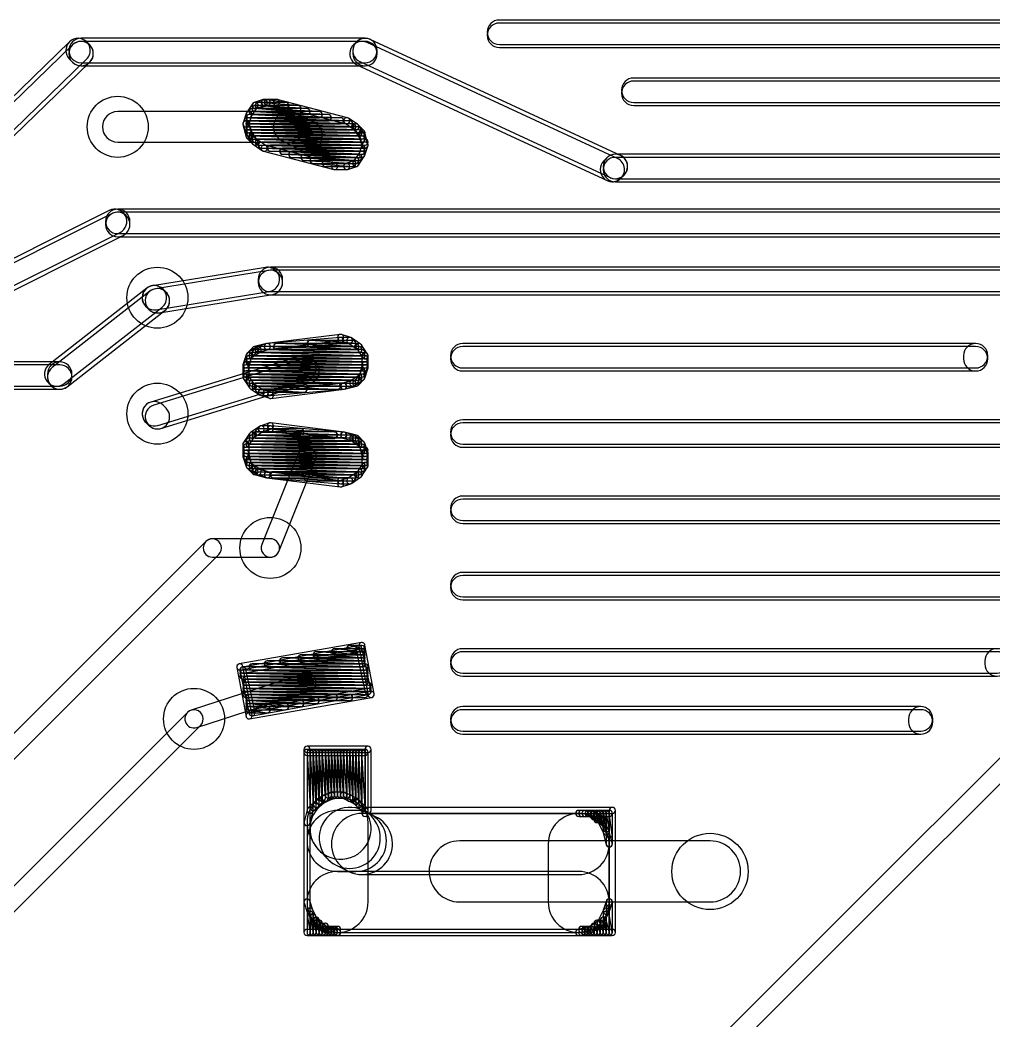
# Model space of a CAD drawing. Extents: x 2.7 to 76.1, y 3.1 to 47.6.
# Drawn here: x 35.38 to 43.48, y 28.49 to 36.82 of the extents above; entities that cross this region are included whole.
import ezdxf

# ---------------------------------------------------------------- set-up
doc = ezdxf.new("R2010")
doc.units = 0

msp = doc.modelspace()

# ---------------------------------------------------------------- linework, layer by layer
for points in [[(44.2976, 36.8205), (39.37, 36.8205, 1), (39.37, 36.61725), (44.2976, 36.61725, 1)], [(39.37, 36.59185), (44.2976, 36.59185, 1), (44.2976, 36.7951), (39.37, 36.7951, 1)], [(35.794085, 36.639465), (34.981285, 35.852065, 1), (35.12271, 35.70608), (35.93551, 36.49348, 1)], [(35.962055, 36.61293), (35.936655, 36.63833, 1), (35.79294, 36.494615), (35.81834, 36.469215, 1)], [(38.2524, 36.6681), (35.8902, 36.6681, 1), (35.8902, 36.46485), (38.2524, 36.46485, 1)], [(40.377925, 35.69348), (38.295125, 36.65868, 1), (38.20967, 36.474265), (40.29247, 35.509065, 1)], [(38.354025, 36.541075), (38.354025, 36.566475, 1), (38.150775, 36.566475), (38.150775, 36.541075, 1)], [(35.14811, 35.68068), (35.96091, 36.46808, 1), (35.819485, 36.614065), (35.006685, 35.826665, 1)], [(35.8902, 36.43945), (38.2524, 36.43945, 1), (38.2524, 36.6427), (35.8902, 36.6427, 1)], [(38.18427, 36.448865), (40.26707, 35.483665, 1), (40.352525, 35.66808), (38.269725, 36.63328, 1)], [(44.2976, 36.3379), (40.4876, 36.3379, 1), (40.4876, 36.13465), (44.2976, 36.13465, 1)], [(40.4876, 36.10925), (44.2976, 36.10925, 1), (44.2976, 36.3125), (40.4876, 36.3125, 1)], [(37.406155, 36.158795), (37.329955, 36.133395, 1), (37.34604, 36.08515), (37.42224, 36.11055, 1)], [(37.43343, 36.15934), (37.33183, 36.13394, 1), (37.344165, 36.084605), (37.445765, 36.110005, 1)], [(37.595595, 36.13444), (37.417795, 36.15984, 1), (37.4106, 36.109505), (37.5884, 36.084105, 1)], [(37.4142, 36.10925), (37.4396, 36.10925, 1), (37.4396, 36.1601), (37.4142, 36.1601, 1)], [(37.5158, 36.1601), (37.4142, 36.1601, 1), (37.4142, 36.10925), (37.5158, 36.10925, 1)], [(37.5158, 36.1601), (37.4396, 36.1601, 1), (37.4396, 36.10925), (37.5158, 36.10925, 1)], [(38.106415, 36.006875), (37.522215, 36.159275, 1), (37.50938, 36.11007), (38.09358, 35.95767, 1)], [(38.106415, 36.006875), (37.522215, 36.159275, 1), (37.50938, 36.11007), (38.09358, 35.95767, 1)], [(37.316845, 36.123375), (37.266045, 36.047175, 1), (37.30835, 36.01897), (37.35915, 36.09517, 1)], [(37.316845, 36.123375), (37.266045, 36.047175, 1), (37.30835, 36.01897), (37.35915, 36.09517, 1)], [(37.87255, 36.05847), (37.31375, 36.08387, 1), (37.311445, 36.033075), (37.870245, 36.007675, 1)], [(37.3126, 36.03305), (37.7698, 36.03305, 1), (37.7698, 36.0839), (37.3126, 36.0839, 1)], [(37.77129, 36.083855), (37.33949, 36.109255, 1), (37.336505, 36.05849), (37.768305, 36.03309, 1)], [(37.338, 36.05845), (37.6936, 36.05845, 1), (37.6936, 36.1093), (37.338, 36.1093, 1)], [(37.69555, 36.109225), (37.36535, 36.134625, 1), (37.361445, 36.08392), (37.691645, 36.05852, 1)], [(37.3634, 36.08385), (37.592, 36.08385, 1), (37.592, 36.1347), (37.3634, 36.1347, 1)], [(36.195, 35.80445), (37.6174, 35.80445, 1), (37.6174, 36.0585), (36.195, 36.0585, 1)], [(37.263075, 36.041115), (37.237675, 35.964915, 1), (37.28592, 35.94883), (37.31132, 36.02503, 1)], [(37.263075, 36.041115), (37.237675, 35.964915, 1), (37.28592, 35.94883), (37.31132, 36.02503, 1)], [(37.948575, 36.03308), (37.288175, 36.05848, 1), (37.28622, 36.007665), (37.94662, 35.982265, 1)], [(38.050045, 36.007685), (37.288045, 36.033085, 1), (37.28635, 35.98226), (38.04835, 35.95686, 1)], [(38.12617, 35.982285), (37.28797, 36.007685, 1), (37.286425, 35.95686), (38.124625, 35.93146, 1)], [(37.2872, 36.00765), (37.8714, 36.00765, 1), (37.8714, 36.0585), (37.2872, 36.0585, 1)], [(37.2872, 35.98225), (37.9476, 35.98225, 1), (37.9476, 36.0331), (37.2872, 36.0331, 1)], [(37.2872, 35.95685), (38.0492, 35.95685, 1), (38.0492, 36.0077), (37.2872, 36.0077, 1)], [(37.56059, 35.81786), (37.71299, 35.74166, 1), (37.826605, 35.968885), (37.674205, 36.045085, 1)], [(38.1903, 35.952625), (38.1141, 36.003425, 1), (38.085895, 35.96112), (38.162095, 35.91032, 1)], [(38.1903, 35.952625), (38.1141, 36.003425, 1), (38.085895, 35.96112), (38.162095, 35.91032, 1)], [(37.237675, 35.94883), (37.263075, 35.87263, 1), (37.31132, 35.888715), (37.28592, 35.964915, 1)], [(37.23713, 35.950705), (37.26253, 35.849105, 1), (37.311865, 35.86144), (37.286465, 35.96304, 1)], [(38.202305, 35.93149), (37.287905, 35.95689, 1), (37.28649, 35.906055), (38.20089, 35.880655, 1)], [(38.202305, 35.90609), (37.287905, 35.93149, 1), (37.28649, 35.880655), (38.20089, 35.855255, 1)], [(38.151545, 35.956885), (37.287945, 35.982285, 1), (37.28645, 35.93146), (38.15005, 35.90606, 1)], [(37.2872, 35.93145), (38.1254, 35.93145, 1), (38.1254, 35.9823), (37.2872, 35.9823, 1)], [(37.2872, 35.90605), (38.1508, 35.90605, 1), (38.1508, 35.9569), (37.2872, 35.9569, 1)], [(37.2872, 35.88065), (38.2016, 35.88065, 1), (38.2016, 35.9315), (37.2872, 35.9315, 1)], [(38.244975, 35.89865), (38.194175, 35.94945, 1), (38.15822, 35.913495), (38.20902, 35.862695, 1)], [(38.24815, 35.869375), (38.19735, 35.945575, 1), (38.155045, 35.91737), (38.205845, 35.84117, 1)], [(38.227685, 35.88069), (37.287885, 35.90609, 1), (37.28651, 35.855255), (38.22631, 35.829855, 1)], [(37.26922, 35.837295), (37.32002, 35.786495, 1), (37.355975, 35.82245), (37.305175, 35.87325, 1)], [(37.2872, 35.85525), (38.2016, 35.85525, 1), (38.2016, 35.9061), (37.2872, 35.9061, 1)], [(37.266045, 35.86657), (37.316845, 35.79037, 1), (37.35915, 35.818575), (37.30835, 35.894775, 1)], [(38.227, 35.8807), (37.2872, 35.8807, 1), (37.2872, 35.82985), (38.227, 35.82985, 1)], [(37.2872, 35.82985), (38.227, 35.82985, 1), (38.227, 35.8807), (37.2872, 35.8807, 1)], [(38.227705, 35.85529), (37.313305, 35.88069, 1), (37.31189, 35.829855), (38.22629, 35.804455, 1)], [(37.3126, 35.82985), (38.227, 35.82985, 1), (38.227, 35.8807), (37.3126, 35.8807, 1)], [(38.253105, 35.82989), (37.338705, 35.85529, 1), (37.33729, 35.804455), (38.25169, 35.779055, 1)], [(37.338, 35.80445), (38.227, 35.80445, 1), (38.227, 35.8553), (37.338, 35.8553, 1)], [(37.323895, 35.78332), (37.400095, 35.73252, 1), (37.4283, 35.774825), (37.3521, 35.825625, 1)], [(37.323895, 35.78332), (37.400095, 35.73252, 1), (37.4283, 35.774825), (37.3521, 35.825625, 1)], [(37.3634, 35.77905), (38.2524, 35.77905, 1), (38.2524, 35.8299), (37.3634, 35.8299, 1)], [(38.253125, 35.804485), (37.364125, 35.829885, 1), (37.36267, 35.77906), (38.25167, 35.75366, 1)], [(38.27652, 35.787115), (38.25112, 35.863315, 1), (38.202875, 35.84723), (38.228275, 35.77103, 1)], [(38.277065, 35.78524), (38.251665, 35.88684, 1), (38.20233, 35.874505), (38.22773, 35.772905, 1)], [(38.22777, 35.779085), (37.38957, 35.804485, 1), (37.388025, 35.75366), (38.226225, 35.72826, 1)], [(37.3888, 35.75365), (38.2524, 35.75365, 1), (38.2524, 35.8045), (37.3888, 35.8045, 1)], [(37.40778, 35.72907), (37.99198, 35.57667, 1), (38.004815, 35.625875), (37.420615, 35.778275, 1)], [(37.40778, 35.72907), (37.99198, 35.57667, 1), (38.004815, 35.625875), (37.420615, 35.778275, 1)], [(38.227845, 35.753685), (37.465845, 35.779085, 1), (37.46415, 35.72826), (38.22615, 35.70286, 1)], [(37.465, 35.72825), (38.227, 35.72825, 1), (38.227, 35.7791), (37.465, 35.7791, 1)], [(38.227975, 35.72828), (37.567575, 35.75368, 1), (37.56562, 35.702865), (38.22602, 35.677465, 1)], [(37.5666, 35.70285), (38.227, 35.70285, 1), (38.227, 35.7537), (37.5666, 35.7537, 1)], [(38.25112, 35.69483), (38.27652, 35.77103, 1), (38.228275, 35.787115), (38.202875, 35.710915, 1)], [(38.25112, 35.69483), (38.27652, 35.77103, 1), (38.228275, 35.787115), (38.202875, 35.710915, 1)], [(38.20275, 35.70287), (37.64395, 35.72827, 1), (37.641645, 35.677475), (38.200445, 35.652075, 1)], [(37.6428, 35.67745), (38.227, 35.67745, 1), (38.227, 35.7283), (37.6428, 35.7283, 1)], [(38.17769, 35.677455), (37.74589, 35.702855, 1), (37.742905, 35.65209), (38.174705, 35.62669, 1)], [(37.7444, 35.65205), (38.2016, 35.65205, 1), (38.2016, 35.7029), (37.7444, 35.7029, 1)], [(38.15275, 35.652025), (37.82255, 35.677425, 1), (37.818645, 35.62672), (38.148845, 35.60132, 1)], [(37.8206, 35.62665), (38.1762, 35.62665, 1), (38.1762, 35.6775), (37.8206, 35.6775, 1)], [(38.19735, 35.61257), (38.24815, 35.68877, 1), (38.205845, 35.716975), (38.155045, 35.640775, 1)], [(38.19735, 35.61257), (38.24815, 35.68877, 1), (38.205845, 35.716975), (38.155045, 35.640775, 1)], [(40.381655, 35.504015), (40.407055, 35.529415, 1), (40.26334, 35.67313), (40.23794, 35.64773, 1)], [(44.45, 35.7029), (40.3352, 35.7029, 1), (40.3352, 35.49965), (44.45, 35.49965, 1)], [(40.3352, 35.47425), (44.45, 35.47425, 1), (44.45, 35.6775), (40.3352, 35.6775, 1)], [(37.9222, 35.60125), (38.1508, 35.60125, 1), (38.1508, 35.6521), (37.9222, 35.6521, 1)], [(37.9984, 35.57585), (38.1, 35.57585, 1), (38.1, 35.6267), (37.9984, 35.6267, 1)], [(37.9984, 35.57585), (38.1, 35.57585, 1), (38.1, 35.6267), (37.9984, 35.6267, 1)], [(38.10804, 35.57715), (38.18424, 35.60255, 1), (38.168155, 35.650795), (38.091955, 35.625395, 1)], [(38.10804, 35.57715), (38.18424, 35.60255, 1), (38.168155, 35.650795), (38.091955, 35.625395, 1)], [(36.12415, 35.23497), (34.85415, 34.59997, 1), (34.945045, 34.418175), (36.215045, 35.053175, 1)], [(44.1452, 35.2457), (36.195, 35.2457, 1), (36.195, 35.04245), (44.1452, 35.04245, 1)], [(36.093375, 35.144075), (36.093375, 35.118675, 1), (36.296625, 35.118675), (36.296625, 35.144075, 1)], [(34.970445, 34.392775), (36.240445, 35.027775, 1), (36.14955, 35.20957), (34.87955, 34.57457, 1)], [(36.195, 35.01705), (44.1452, 35.01705, 1), (44.1452, 35.2203), (36.195, 35.2203, 1)], [(37.42333, 34.761785), (36.48353, 34.609385, 1), (36.516065, 34.40876), (37.455865, 34.56116, 1)], [(43.6626, 34.7631), (37.465, 34.7631, 1), (37.465, 34.55985), (43.6626, 34.55985, 1)], [(37.363375, 34.661475), (37.363375, 34.636075, 1), (37.566625, 34.636075), (37.566625, 34.661475, 1)], [(36.541465, 34.38336), (37.481265, 34.53576, 1), (37.44873, 34.736385), (36.50893, 34.583985, 1)], [(37.465, 34.53445), (43.6626, 34.53445, 1), (43.6626, 34.7377), (37.465, 34.7377, 1)], [(36.437235, 34.589155), (35.624435, 33.954155, 1), (35.74956, 33.79399), (36.56236, 34.42899, 1)], [(35.77496, 33.76859), (36.58776, 34.40359, 1), (36.462635, 34.563755), (35.649835, 33.928755, 1)], [(36.597055, 34.55553), (36.571655, 34.58093, 1), (36.42794, 34.437215), (36.45334, 34.411815, 1)], [(36.42794, 34.437215), (36.45334, 34.411815, 1), (36.597055, 34.55553), (36.571655, 34.58093, 1)], [(38.047085, 34.17881), (37.437485, 34.12801, 1), (37.44171, 34.077335), (38.05131, 34.128135, 1)], [(38.046045, 34.2041), (37.436445, 34.1279, 1), (37.44275, 34.077445), (38.05235, 34.153645, 1)], [(38.13344, 34.177595), (38.05724, 34.202995, 1), (38.041155, 34.15475), (38.117355, 34.12935, 1)], [(38.1254, 34.1789), (38.0492, 34.1789, 1), (38.0492, 34.12805), (38.1254, 34.12805, 1)], [(38.2157, 34.123825), (38.1395, 34.174625, 1), (38.111295, 34.13232), (38.187495, 34.08152, 1)], [(38.2157, 34.123825), (38.1395, 34.174625, 1), (38.111295, 34.13232), (38.187495, 34.08152, 1)], [(37.32002, 34.09525), (37.26922, 34.04445, 1), (37.305175, 34.008495), (37.355975, 34.059295, 1)], [(37.349295, 34.098425), (37.273095, 34.047625, 1), (37.3013, 34.00532), (37.3775, 34.05612, 1)], [(37.43343, 34.12734), (37.33183, 34.10194, 1), (37.344165, 34.052605), (37.445765, 34.078005, 1)], [(37.338, 34.02645), (38.227, 34.02645, 1), (38.227, 34.0773), (37.338, 34.0773, 1)], [(38.227725, 34.051885), (37.338725, 34.077285, 1), (37.33727, 34.02646), (38.22627, 34.00106, 1)], [(37.431555, 34.126795), (37.355355, 34.101395, 1), (37.37144, 34.05315), (37.44764, 34.07855, 1)], [(38.22777, 34.077285), (37.38957, 34.102685, 1), (37.388025, 34.05186), (38.226225, 34.02646, 1)], [(37.3888, 34.05185), (38.2016, 34.05185, 1), (38.2016, 34.1027), (37.3888, 34.1027, 1)], [(38.20254, 34.10268), (37.51674, 34.12808, 1), (37.514855, 34.077265), (38.200655, 34.051865, 1)], [(37.5158, 34.07725), (38.1762, 34.07725, 1), (38.1762, 34.1281), (37.5158, 34.1281, 1)], [(38.17789, 34.12804), (37.79689, 34.15344, 1), (37.793505, 34.102705), (38.174505, 34.077305, 1)], [(37.7952, 34.10265), (38.1508, 34.10265, 1), (38.1508, 34.1535), (37.7952, 34.1535, 1)], [(38.27355, 34.040575), (38.22275, 34.116775, 1), (38.180445, 34.08857), (38.231245, 34.01237, 1)], [(38.27355, 34.040575), (38.22275, 34.116775, 1), (38.180445, 34.08857), (38.231245, 34.01237, 1)], [(43.3324, 34.1281), (39.0652, 34.1281, 1), (39.0652, 33.92485), (43.3324, 33.92485, 1)], [(39.0652, 33.89945), (43.3324, 33.89945, 1), (43.3324, 34.1027), (39.0652, 34.1027, 1)], [(43.434025, 34.001075), (43.434025, 34.026475, 1), (43.230775, 34.026475), (43.230775, 34.001075, 1)], [(37.71465, 34.022045), (36.47005, 33.641045, 1), (36.529545, 33.4467), (37.774145, 33.8277, 1)], [(36.554945, 33.4213), (37.799545, 33.8023, 1), (37.74005, 33.996645), (36.49545, 33.615645, 1)], [(37.263075, 34.034515), (37.237675, 33.958315, 1), (37.28592, 33.94223), (37.31132, 34.01843, 1)], [(37.26253, 34.03264), (37.23713, 33.93104, 1), (37.286465, 33.918705), (37.311865, 34.020305, 1)], [(38.253065, 34.00109), (37.287865, 34.02649, 1), (37.28653, 33.975655), (38.25173, 33.950255, 1)], [(38.253065, 33.97569), (37.287865, 34.00109, 1), (37.28653, 33.950255), (38.25173, 33.924855, 1)], [(37.2872, 33.97565), (38.2524, 33.97565, 1), (38.2524, 34.0265), (37.2872, 34.0265, 1)], [(37.2872, 33.95025), (38.2524, 33.95025, 1), (38.2524, 34.0011), (37.2872, 34.0011, 1)], [(38.2524, 34.0011), (37.2872, 34.0011, 1), (37.2872, 33.95025), (38.2524, 33.95025, 1)], [(37.2872, 33.95025), (38.2524, 33.95025, 1), (38.2524, 34.0011), (37.2872, 34.0011, 1)], [(38.253085, 34.02649), (37.313285, 34.05189, 1), (37.31191, 34.001055), (38.25171, 33.975655, 1)], [(37.3126, 34.00105), (38.227, 34.00105, 1), (38.227, 34.0519), (37.3126, 34.0519, 1)], [(38.277825, 33.950275), (38.277825, 34.026475, 1), (38.226975, 34.026475), (38.226975, 33.950275, 1)], [(38.277825, 33.924875), (38.277825, 34.026475, 1), (38.226975, 34.026475), (38.226975, 33.924875, 1)], [(35.7124, 33.9757), (34.4424, 33.9757, 1), (34.4424, 33.77245), (35.7124, 33.77245, 1)], [(34.4424, 33.74705), (35.7124, 33.74705, 1), (35.7124, 33.9503), (34.4424, 33.9503, 1)], [(35.814025, 33.848675), (35.814025, 33.874075, 1), (35.610775, 33.874075), (35.610775, 33.848675, 1)], [(38.227665, 33.92489), (37.262465, 33.95029, 1), (37.26113, 33.899455), (38.22633, 33.874055, 1)], [(38.227665, 33.89949), (37.262465, 33.92489, 1), (37.26113, 33.874055), (38.22633, 33.848655, 1)], [(38.25305, 33.95029), (37.26245, 33.97569, 1), (37.261145, 33.924855), (38.251745, 33.899455, 1)], [(37.2618, 33.92485), (38.2524, 33.92485, 1), (38.2524, 33.9757), (37.2618, 33.9757, 1)], [(37.236375, 33.950275), (37.236375, 33.848675, 1), (37.287225, 33.848675), (37.287225, 33.950275, 1)], [(37.2618, 33.89945), (38.2524, 33.89945, 1), (38.2524, 33.9503), (37.2618, 33.9503, 1)], [(37.236375, 33.924875), (37.236375, 33.848675, 1), (37.287225, 33.848675), (37.287225, 33.924875, 1)], [(37.2618, 33.87405), (38.227, 33.87405, 1), (38.227, 33.9249), (37.2618, 33.9249, 1)], [(38.25112, 33.84063), (38.27652, 33.91683, 1), (38.228275, 33.932915), (38.202875, 33.856715, 1)], [(38.251665, 33.842505), (38.277065, 33.944105, 1), (38.22773, 33.95644), (38.20233, 33.85484, 1)], [(38.202285, 33.87409), (37.262485, 33.89949, 1), (37.26111, 33.848655), (38.20091, 33.823255, 1)], [(37.2618, 33.84865), (38.227, 33.84865, 1), (38.227, 33.8995), (37.2618, 33.8995, 1)], [(37.240645, 33.83457), (37.291445, 33.75837, 1), (37.33375, 33.786575), (37.28295, 33.862775, 1)], [(37.240645, 33.83457), (37.291445, 33.75837, 1), (37.33375, 33.786575), (37.28295, 33.862775, 1)], [(38.151545, 33.823285), (37.287945, 33.848685, 1), (37.28645, 33.79786), (38.15005, 33.77246, 1)], [(37.2872, 33.82325), (38.2016, 33.82325, 1), (38.2016, 33.8741), (37.2872, 33.8741, 1)], [(38.176925, 33.848685), (37.287925, 33.874085, 1), (37.28647, 33.82326), (38.17547, 33.79786, 1)], [(37.2872, 33.79785), (38.1762, 33.79785, 1), (38.1762, 33.8487), (37.2872, 33.8487, 1)], [(38.1649, 33.77672), (38.2411, 33.82752, 1), (38.212895, 33.869825), (38.136695, 33.819025, 1)], [(38.194175, 33.779895), (38.244975, 33.830695, 1), (38.20902, 33.86665), (38.15822, 33.81585, 1)], [(38.024705, 33.79788), (37.313505, 33.82328, 1), (37.31169, 33.772465), (38.02289, 33.747065, 1)], [(37.3126, 33.77245), (38.1508, 33.77245, 1), (38.1508, 33.8233), (37.3126, 33.8233, 1)], [(37.298495, 33.75132), (37.374695, 33.70052, 1), (37.4029, 33.742825), (37.3267, 33.793625, 1)], [(37.298495, 33.75132), (37.374695, 33.70052, 1), (37.4029, 33.742825), (37.3267, 33.793625, 1)], [(37.745985, 33.77245), (37.339585, 33.79785, 1), (37.33641, 33.747095), (37.74281, 33.721695, 1)], [(37.338, 33.74705), (38.0238, 33.74705, 1), (38.0238, 33.7979), (37.338, 33.7979, 1)], [(37.3634, 33.72165), (37.7444, 33.72165, 1), (37.7444, 33.7725), (37.3634, 33.7725, 1)], [(37.380755, 33.69755), (37.456955, 33.67215, 1), (37.47304, 33.720395), (37.39684, 33.745795, 1)], [(37.3888, 33.69625), (37.465, 33.69625, 1), (37.465, 33.7471), (37.3888, 33.7471, 1)], [(37.46711, 33.696335), (38.07671, 33.747135, 1), (38.072485, 33.79781), (37.462885, 33.74701, 1)], [(37.46815, 33.671045), (38.07775, 33.747245, 1), (38.071445, 33.7977), (37.461845, 33.7215, 1)], [(38.08264, 33.74835), (38.15884, 33.77375, 1), (38.142755, 33.821995), (38.066555, 33.796595, 1)], [(38.080765, 33.747805), (38.182365, 33.773205, 1), (38.17003, 33.82254), (38.06843, 33.79714, 1)], [(36.42794, 33.472015), (36.45334, 33.446615, 1), (36.597055, 33.59033), (36.571655, 33.61573, 1)], [(44.45, 33.4931), (39.0652, 33.4931, 1), (39.0652, 33.28985), (44.45, 33.28985, 1)], [(37.374695, 33.438025), (37.298495, 33.387225, 1), (37.3267, 33.34492), (37.4029, 33.39572, 1)], [(37.374695, 33.438025), (37.298495, 33.387225, 1), (37.3267, 33.34492), (37.4029, 33.39572, 1)], [(37.3634, 33.36605), (37.719, 33.36605, 1), (37.719, 33.4169), (37.3634, 33.4169, 1)], [(37.999415, 33.391475), (37.364415, 33.416875, 1), (37.36238, 33.36607), (37.99738, 33.34067, 1)], [(37.456955, 33.466395), (37.380755, 33.440995, 1), (37.39684, 33.39275), (37.47304, 33.41815, 1)], [(37.465, 33.4423), (37.3888, 33.4423, 1), (37.3888, 33.39145), (37.465, 33.39145, 1)], [(38.07671, 33.39141), (37.46711, 33.44221, 1), (37.462885, 33.391535), (38.072485, 33.340735, 1)], [(38.07775, 33.3913), (37.46815, 33.4675, 1), (37.461845, 33.417045), (38.071445, 33.340845, 1)], [(39.0652, 33.26445), (44.45, 33.26445, 1), (44.45, 33.4677), (39.0652, 33.4677, 1)], [(37.291445, 33.380175), (37.240645, 33.303975, 1), (37.28295, 33.27577), (37.33375, 33.35197, 1)], [(37.291445, 33.380175), (37.240645, 33.303975, 1), (37.28295, 33.27577), (37.33375, 33.35197, 1)], [(38.202305, 33.31529), (37.287905, 33.34069, 1), (37.28649, 33.289855), (38.20089, 33.264455, 1)], [(37.2872, 33.28985), (38.1762, 33.28985, 1), (38.1762, 33.3407), (37.2872, 33.3407, 1)], [(38.176945, 33.340685), (37.313345, 33.366085, 1), (37.31185, 33.31526), (38.17545, 33.28986, 1)], [(37.3126, 33.31525), (38.1254, 33.31525, 1), (38.1254, 33.3661), (37.3126, 33.3661, 1)], [(38.126215, 33.366085), (37.338815, 33.391485, 1), (37.33718, 33.34066), (38.12458, 33.31526, 1)], [(37.338, 33.34065), (37.9984, 33.34065, 1), (37.9984, 33.3915), (37.338, 33.3915, 1)], [(38.15884, 33.364795), (38.08264, 33.390195, 1), (38.066555, 33.34195), (38.142755, 33.31655, 1)], [(38.182365, 33.36534), (38.080765, 33.39074, 1), (38.06843, 33.341405), (38.17003, 33.316005, 1)], [(38.2411, 33.311025), (38.1649, 33.361825, 1), (38.136695, 33.31952), (38.212895, 33.26872, 1)], [(38.244975, 33.30785), (38.194175, 33.35865, 1), (38.15822, 33.322695), (38.20902, 33.271895, 1)], [(38.227665, 33.26449), (37.262465, 33.28989, 1), (37.26113, 33.239055), (38.22633, 33.213655, 1)], [(38.25305, 33.23909), (37.26245, 33.26449, 1), (37.261145, 33.213655), (38.251745, 33.188255, 1)], [(37.236375, 33.289875), (37.236375, 33.213675, 1), (37.287225, 33.213675), (37.287225, 33.289875, 1)], [(37.236375, 33.289875), (37.236375, 33.188275, 1), (37.287225, 33.188275), (37.287225, 33.289875, 1)], [(37.2618, 33.23905), (38.227, 33.23905, 1), (38.227, 33.2899), (37.2618, 33.2899, 1)], [(37.2618, 33.21365), (38.2524, 33.21365, 1), (38.2524, 33.2645), (37.2618, 33.2645, 1)], [(38.2524, 33.2645), (37.2618, 33.2645, 1), (37.2618, 33.21365), (38.2524, 33.21365, 1)], [(37.2618, 33.21365), (38.227, 33.21365, 1), (38.227, 33.2645), (37.2618, 33.2645, 1)], [(38.227685, 33.28989), (37.287885, 33.31529, 1), (37.28651, 33.264455), (38.22631, 33.239055, 1)], [(37.2872, 33.26445), (38.2016, 33.26445, 1), (38.2016, 33.3153), (37.2872, 33.3153, 1)], [(37.699025, 33.21658), (37.394225, 32.45458, 1), (37.53577, 32.397965), (37.84057, 33.159965, 1)], [(38.27652, 33.221715), (38.25112, 33.297915, 1), (38.202875, 33.28183), (38.228275, 33.20563, 1)], [(38.277065, 33.19444), (38.251665, 33.29604, 1), (38.20233, 33.283705), (38.22773, 33.182105, 1)], [(37.237675, 33.18023), (37.263075, 33.10403, 1), (37.31132, 33.120115), (37.28592, 33.196315, 1)], [(37.23713, 33.207505), (37.26253, 33.105905, 1), (37.311865, 33.11824), (37.286465, 33.21984, 1)], [(38.25305, 33.21369), (37.26245, 33.23909, 1), (37.261145, 33.188255), (38.251745, 33.162855, 1)], [(38.25305, 33.18829), (37.26245, 33.21369, 1), (37.261145, 33.162855), (38.251745, 33.137455, 1)], [(37.2618, 33.18825), (38.2524, 33.18825, 1), (38.2524, 33.2391), (37.2618, 33.2391, 1)], [(37.2618, 33.16285), (38.2524, 33.16285, 1), (38.2524, 33.2137), (37.2618, 33.2137, 1)], [(38.253065, 33.16289), (37.287865, 33.18829, 1), (37.28653, 33.137455), (38.25173, 33.112055, 1)], [(38.227685, 33.13749), (37.287885, 33.16289, 1), (37.28651, 33.112055), (38.22631, 33.086655, 1)], [(37.2872, 33.13745), (38.2524, 33.13745, 1), (38.2524, 33.1883), (37.2872, 33.1883, 1)], [(37.2872, 33.11205), (38.2524, 33.11205, 1), (38.2524, 33.1629), (37.2872, 33.1629, 1)], [(38.277825, 33.112075), (38.277825, 33.213675, 1), (38.226975, 33.213675), (38.226975, 33.112075, 1)], [(38.277825, 33.112075), (38.277825, 33.188275, 1), (38.226975, 33.188275), (38.226975, 33.112075, 1)], [(37.26922, 33.094095), (37.32002, 33.043295, 1), (37.355975, 33.07925), (37.305175, 33.13005, 1)], [(37.273095, 33.09092), (37.349295, 33.04012, 1), (37.3775, 33.082425), (37.3013, 33.133225, 1)], [(38.227705, 33.11209), (37.313305, 33.13749, 1), (37.31189, 33.086655), (38.22629, 33.061255, 1)], [(37.3126, 33.08665), (38.227, 33.08665, 1), (38.227, 33.1375), (37.3126, 33.1375, 1)], [(37.33183, 33.036605), (37.43343, 33.011205, 1), (37.445765, 33.06054), (37.344165, 33.08594, 1)], [(38.202345, 33.086685), (37.338745, 33.112085, 1), (37.33725, 33.06126), (38.20085, 33.03586, 1)], [(37.338, 33.06125), (38.227, 33.06125, 1), (38.227, 33.1121), (37.338, 33.1121, 1)], [(37.355355, 33.03715), (37.431555, 33.01175, 1), (37.44764, 33.059995), (37.37144, 33.085395, 1)], [(38.17699, 33.061285), (37.36419, 33.086685, 1), (37.362605, 33.03586), (38.175405, 33.01046, 1)], [(37.3634, 33.03585), (38.2016, 33.03585, 1), (38.2016, 33.0867), (37.3634, 33.0867, 1)], [(38.22275, 33.02177), (38.27355, 33.09797, 1), (38.231245, 33.126175), (38.180445, 33.049975, 1)], [(38.22275, 33.02177), (38.27355, 33.09797, 1), (38.231245, 33.126175), (38.180445, 33.049975, 1)], [(37.437485, 33.010535), (38.047085, 32.959735, 1), (38.05131, 33.01041), (37.44171, 33.06121, 1)], [(37.436445, 33.010645), (38.046045, 32.934445, 1), (38.05235, 32.9849), (37.44275, 33.0611, 1)], [(38.151775, 33.03588), (37.491375, 33.06128, 1), (37.48942, 33.010465), (38.14982, 32.985065, 1)], [(37.4904, 33.01045), (38.1762, 33.01045, 1), (38.1762, 33.0613), (37.4904, 33.0613, 1)], [(37.7698, 32.98505), (38.1508, 32.98505, 1), (38.1508, 33.0359), (37.7698, 33.0359, 1)], [(38.05724, 32.93555), (38.13344, 32.96095, 1), (38.117355, 33.009195), (38.041155, 32.983795, 1)], [(38.0492, 32.95965), (38.1254, 32.95965, 1), (38.1254, 33.0105), (38.0492, 33.0105, 1)], [(38.1395, 32.96392), (38.2157, 33.01472, 1), (38.187495, 33.057025), (38.111295, 33.006225, 1)], [(38.1395, 32.96392), (38.2157, 33.01472, 1), (38.187495, 33.057025), (38.111295, 33.006225, 1)], [(44.45, 32.8581), (39.0652, 32.8581, 1), (39.0652, 32.65485), (44.45, 32.65485, 1)], [(39.0652, 32.62945), (44.45, 32.62945, 1), (44.45, 32.8327), (39.0652, 32.8327, 1)], [(33.708895, 29.044975), (37.036295, 32.372375, 1), (36.9285, 32.48017), (33.6011, 29.15277, 1)], [(37.465, 32.5025), (36.9824, 32.5025, 1), (36.9824, 32.35005), (37.465, 32.35005, 1)], [(44.1452, 32.2231), (39.0652, 32.2231, 1), (39.0652, 32.01985), (44.1452, 32.01985, 1)], [(39.0652, 31.99445), (44.1452, 31.99445, 1), (44.1452, 32.1977), (39.0652, 32.1977, 1)], [(41.176495, 28.105175), (44.986495, 31.915175, 1), (44.8787, 32.02297), (41.0687, 28.21297, 1)], [(38.222615, 31.638515), (37.206615, 31.460715, 1), (37.21538, 31.41063), (38.23138, 31.58843, 1)], [(38.19699, 31.613075), (37.23179, 31.435275, 1), (37.241005, 31.38527), (38.206205, 31.56307, 1)], [(37.9984, 31.53725), (38.227, 31.53725, 1), (38.227, 31.5881), (37.9984, 31.5881, 1)], [(38.229805, 31.56254), (38.001205, 31.58794, 1), (37.99559, 31.537405), (38.22419, 31.512005, 1)], [(38.233165, 31.58734), (38.131565, 31.61274, 1), (38.11923, 31.563405), (38.22083, 31.538005, 1)], [(38.1254, 31.56265), (38.227, 31.56265, 1), (38.227, 31.6135), (38.1254, 31.6135, 1)], [(38.30266, 31.2378), (38.22646, 31.5934, 1), (38.176735, 31.582745), (38.252935, 31.227145, 1)], [(38.328185, 31.21176), (38.251985, 31.61816, 1), (38.20201, 31.608785), (38.27821, 31.202385, 1)], [(43.5102, 31.5881), (39.0652, 31.5881, 1), (39.0652, 31.38485), (43.5102, 31.38485, 1)], [(43.611825, 31.461075), (43.611825, 31.486475, 1), (43.408575, 31.486475), (43.408575, 31.461075, 1)], [(38.227975, 31.48648), (37.567575, 31.51188, 1), (37.56562, 31.461065), (38.22602, 31.435665, 1)], [(37.5666, 31.46105), (38.227, 31.46105, 1), (38.227, 31.5119), (37.5666, 31.5119, 1)], [(38.228265, 31.511865), (37.720265, 31.537265, 1), (37.71773, 31.48648), (38.22573, 31.46108, 1)], [(37.719, 31.48645), (38.227, 31.48645, 1), (38.227, 31.5373), (37.719, 31.5373, 1)], [(38.22869, 31.53724), (37.84769, 31.56264, 1), (37.844305, 31.511905), (38.225305, 31.486505, 1)], [(37.846, 31.51185), (38.227, 31.51185, 1), (38.227, 31.5627), (37.846, 31.5627, 1)], [(39.0652, 31.35945), (43.5102, 31.35945, 1), (43.5102, 31.5627), (39.0652, 31.5627, 1)], [(37.18601, 31.430985), (37.26221, 31.024585, 1), (37.312185, 31.03396), (37.235985, 31.44036, 1)], [(37.211535, 31.404945), (37.287735, 31.049345, 1), (37.33746, 31.06), (37.26126, 31.4156, 1)], [(38.253035, 31.41029), (37.237035, 31.43569, 1), (37.23576, 31.384855), (38.25176, 31.359455, 1)], [(38.253035, 31.38489), (37.237035, 31.41029, 1), (37.23576, 31.359455), (38.25176, 31.334055, 1)], [(37.2364, 31.38485), (38.2524, 31.38485, 1), (38.2524, 31.4357), (37.2364, 31.4357, 1)], [(37.2364, 31.35945), (38.2524, 31.35945, 1), (38.2524, 31.4103), (37.2364, 31.4103, 1)], [(38.253085, 31.43569), (37.313285, 31.46109, 1), (37.31191, 31.410255), (38.25171, 31.384855, 1)], [(37.3126, 31.41025), (38.2524, 31.41025, 1), (38.2524, 31.4611), (37.3126, 31.4611, 1)], [(38.25319, 31.461085), (37.44039, 31.486485, 1), (37.438805, 31.43566), (38.251605, 31.41026, 1)], [(37.4396, 31.43565), (38.227, 31.43565, 1), (38.227, 31.4865), (37.4396, 31.4865, 1)], [(37.74628, 31.38118), (36.80648, 31.07638, 1), (36.853515, 30.931365), (37.793315, 31.236165, 1)], [(38.253035, 31.35949), (37.237035, 31.38489, 1), (37.23576, 31.334055), (38.25176, 31.308655, 1)], [(37.2364, 31.33405), (38.2524, 31.33405, 1), (38.2524, 31.3849), (37.2364, 31.3849, 1)], [(38.25305, 31.33409), (37.26245, 31.35949, 1), (37.261145, 31.308655), (38.251745, 31.283255, 1)], [(38.278435, 31.30869), (37.262435, 31.33409, 1), (37.26116, 31.283255), (38.27716, 31.257855, 1)], [(37.2618, 31.30865), (38.2524, 31.30865, 1), (38.2524, 31.3595), (37.2618, 31.3595, 1)], [(37.2618, 31.28325), (38.2524, 31.28325, 1), (38.2524, 31.3341), (37.2618, 31.3341, 1)], [(38.278435, 31.28329), (37.262435, 31.30869, 1), (37.26116, 31.257855), (38.27716, 31.232455, 1)], [(38.278435, 31.25789), (37.262435, 31.28329, 1), (37.26116, 31.232455), (38.27716, 31.207055, 1)], [(38.25305, 31.23249), (37.26245, 31.25789, 1), (37.261145, 31.207055), (38.251745, 31.181655, 1)], [(37.2618, 31.25785), (38.2778, 31.25785, 1), (38.2778, 31.3087), (37.2618, 31.3087, 1)], [(37.2618, 31.23245), (38.2778, 31.23245, 1), (38.2778, 31.2833), (37.2618, 31.2833, 1)], [(37.2618, 31.20705), (38.2778, 31.20705, 1), (38.2778, 31.2579), (37.2618, 31.2579, 1)], [(37.317205, 31.02967), (38.282405, 31.20747, 1), (38.27319, 31.257475), (37.30799, 31.079675, 1)], [(38.126145, 31.207085), (37.262545, 31.232485, 1), (37.26105, 31.18166), (38.12465, 31.15626, 1)], [(37.2618, 31.18165), (38.2524, 31.18165, 1), (38.2524, 31.2325), (37.2618, 31.2325, 1)], [(37.72049, 31.156255), (37.28869, 31.181655, 1), (37.285705, 31.13089), (37.717505, 31.10549, 1)], [(37.29158, 31.00423), (38.30758, 31.18203, 1), (38.298815, 31.232115), (37.282815, 31.054315, 1)], [(37.84715, 31.18167), (37.28835, 31.20707, 1), (37.286045, 31.156275), (37.844845, 31.130875, 1)], [(37.2872, 31.15625), (37.9984, 31.15625, 1), (37.9984, 31.2071), (37.2872, 31.2071, 1)], [(37.9984, 31.2071), (37.2872, 31.2071, 1), (37.2872, 31.15625), (37.9984, 31.15625, 1)], [(37.2872, 31.15625), (38.1254, 31.15625, 1), (38.1254, 31.2071), (37.2872, 31.2071, 1)], [(37.2872, 31.13085), (37.846, 31.13085, 1), (37.846, 31.1817), (37.2872, 31.1817, 1)], [(34.496295, 28.562375), (36.883895, 30.949975, 1), (36.7761, 31.05777), (34.3885, 28.67017, 1)], [(37.59411, 31.13081), (37.28931, 31.15621, 1), (37.285085, 31.105535), (37.589885, 31.080135, 1)], [(37.443775, 31.10515), (37.291375, 31.13055, 1), (37.28302, 31.080395), (37.43542, 31.054995, 1)], [(37.2872, 31.10545), (37.719, 31.10545, 1), (37.719, 31.1563), (37.2872, 31.1563, 1)], [(37.2872, 31.08005), (37.592, 31.08005, 1), (37.592, 31.1309), (37.2872, 31.1309, 1)], [(37.2872, 31.05465), (37.4396, 31.05465, 1), (37.4396, 31.1055), (37.2872, 31.1055, 1)], [(42.8752, 31.1055), (39.0652, 31.1055, 1), (39.0652, 30.90225), (42.8752, 30.90225, 1)], [(39.0652, 30.87685), (42.8752, 30.87685, 1), (42.8752, 31.0801), (39.0652, 31.0801, 1)], [(42.976825, 30.978475), (42.976825, 31.003875, 1), (42.773575, 31.003875), (42.773575, 30.978475, 1)], [(38.2778, 30.7753), (37.7698, 30.7753, 1), (37.7698, 30.72445), (38.2778, 30.72445, 1)], [(37.744375, 30.749875), (37.744375, 29.225875, 1), (37.795225, 29.225875), (37.795225, 30.749875, 1)], [(38.2524, 30.7499), (37.7698, 30.7499, 1), (37.7698, 30.69905), (38.2524, 30.69905, 1)], [(37.744375, 30.724475), (37.744375, 30.140275, 1), (37.795225, 30.140275), (37.795225, 30.724475, 1)], [(37.76981, 30.72306), (37.79521, 30.26586, 1), (37.845985, 30.268685), (37.820585, 30.725885, 1)], [(37.820625, 30.241875), (37.820625, 30.724475, 1), (37.769775, 30.724475), (37.769775, 30.241875, 1)], [(37.795215, 30.72298), (37.820615, 30.29118, 1), (37.87138, 30.294165), (37.84598, 30.725965, 1)], [(37.846025, 30.267275), (37.846025, 30.724475, 1), (37.795175, 30.724475), (37.795175, 30.267275, 1)], [(37.82062, 30.722885), (37.84602, 30.316485, 1), (37.896775, 30.31966), (37.871375, 30.72606, 1)], [(37.871425, 30.292675), (37.871425, 30.724475, 1), (37.820575, 30.724475), (37.820575, 30.292675, 1)], [(37.84603, 30.72278), (37.87143, 30.34178, 1), (37.922165, 30.345165), (37.896765, 30.726165, 1)], [(37.896825, 30.318075), (37.896825, 30.724475, 1), (37.845975, 30.724475), (37.845975, 30.318075, 1)], [(37.87143, 30.72278), (37.89683, 30.34178, 1), (37.947565, 30.345165), (37.922165, 30.726165, 1)], [(37.922225, 30.343475), (37.922225, 30.724475, 1), (37.871375, 30.724475), (37.871375, 30.343475, 1)], [(37.896835, 30.72266), (37.922235, 30.36706, 1), (37.97296, 30.370685), (37.94756, 30.726285, 1)], [(37.947625, 30.343475), (37.947625, 30.724475, 1), (37.896775, 30.724475), (37.896775, 30.343475, 1)], [(37.922235, 30.72266), (37.947635, 30.36706, 1), (37.99836, 30.370685), (37.97296, 30.726285, 1)], [(37.973025, 30.368875), (37.973025, 30.724475, 1), (37.922175, 30.724475), (37.922175, 30.368875, 1)], [(37.947635, 30.72266), (37.973035, 30.36706, 1), (38.02376, 30.370685), (37.99836, 30.726285, 1)], [(37.998425, 30.368875), (37.998425, 30.724475, 1), (37.947575, 30.724475), (37.947575, 30.368875, 1)], [(37.973035, 30.72266), (37.998435, 30.36706, 1), (38.04916, 30.370685), (38.02376, 30.726285, 1)], [(38.023825, 30.368875), (38.023825, 30.724475, 1), (37.972975, 30.724475), (37.972975, 30.368875, 1)], [(37.998435, 30.72266), (38.023835, 30.36706, 1), (38.07456, 30.370685), (38.04916, 30.726285, 1)], [(38.049225, 30.368875), (38.049225, 30.724475, 1), (37.998375, 30.724475), (37.998375, 30.368875, 1)], [(38.023835, 30.72266), (38.049235, 30.36706, 1), (38.09996, 30.370685), (38.07456, 30.726285, 1)], [(38.074625, 30.368875), (38.074625, 30.724475, 1), (38.023775, 30.724475), (38.023775, 30.368875, 1)], [(38.023775, 30.724475), (38.023775, 30.368875, 1), (38.074625, 30.368875), (38.074625, 30.724475, 1)], [(38.074625, 30.368875), (38.074625, 30.724475, 1), (38.023775, 30.724475), (38.023775, 30.368875, 1)], [(38.049235, 30.72266), (38.074635, 30.36706, 1), (38.12536, 30.370685), (38.09996, 30.726285, 1)], [(38.100025, 30.368875), (38.100025, 30.724475, 1), (38.049175, 30.724475), (38.049175, 30.368875, 1)], [(38.07463, 30.72278), (38.10003, 30.34178, 1), (38.150765, 30.345165), (38.125365, 30.726165, 1)], [(38.125425, 30.368875), (38.125425, 30.724475, 1), (38.074575, 30.724475), (38.074575, 30.368875, 1)], [(38.10003, 30.72278), (38.12543, 30.34178, 1), (38.176165, 30.345165), (38.150765, 30.726165, 1)], [(38.150825, 30.343475), (38.150825, 30.724475, 1), (38.099975, 30.724475), (38.099975, 30.343475, 1)], [(38.12542, 30.722885), (38.15082, 30.316485, 1), (38.201575, 30.31966), (38.176175, 30.72606, 1)], [(38.176225, 30.343475), (38.176225, 30.724475, 1), (38.125375, 30.724475), (38.125375, 30.343475, 1)], [(38.150815, 30.72298), (38.176215, 30.29118, 1), (38.22698, 30.294165), (38.20158, 30.725965, 1)], [(38.201625, 30.318075), (38.201625, 30.724475, 1), (38.150775, 30.724475), (38.150775, 30.318075, 1)], [(38.17621, 30.72306), (38.20161, 30.26586, 1), (38.252385, 30.268685), (38.226985, 30.725885, 1)], [(38.227025, 30.292675), (38.227025, 30.724475, 1), (38.176175, 30.724475), (38.176175, 30.292675, 1)], [(38.252425, 30.267275), (38.252425, 30.724475, 1), (38.201575, 30.724475), (38.201575, 30.267275, 1)], [(38.277825, 30.241875), (38.277825, 30.724475, 1), (38.226975, 30.724475), (38.226975, 30.241875, 1)], [(38.277825, 30.241875), (38.277825, 30.724475, 1), (38.226975, 30.724475), (38.226975, 30.241875, 1)], [(38.303225, 30.241875), (38.303225, 30.749875, 1), (38.252375, 30.749875), (38.252375, 30.241875, 1)], [(38.276405, 30.203075), (38.251005, 30.253875, 1), (37.79659, 30.02667), (37.82199, 29.97587, 1)], [(37.813175, 30.223895), (37.889375, 30.300095, 1), (37.85342, 30.33605), (37.77722, 30.25985, 1)], [(37.769775, 30.140275), (37.769775, 29.479875, 1), (38.277825, 29.479875), (38.277825, 30.140275, 1)], [(38.30502, 30.192895), (38.22882, 30.269095, 1), (37.869575, 29.90985), (37.945775, 29.83365, 1)], [(37.88277, 30.29533), (37.98437, 30.34613, 1), (37.961625, 30.391615), (37.860025, 30.340815, 1)], [(37.973, 30.34345), (38.0746, 30.34345, 1), (38.0746, 30.3943), (37.973, 30.3943, 1)], [(38.063225, 30.34613), (38.164825, 30.29533, 1), (38.18757, 30.340815), (38.08597, 30.391615, 1)], [(38.15822, 30.300095), (38.23442, 30.223895, 1), (38.270375, 30.25985), (38.194175, 30.33605, 1)], [(37.794465, 30.134105), (37.819865, 30.235705, 1), (37.77053, 30.24804), (37.74513, 30.14644, 1)], [(38.3406, 30.18968), (38.239, 30.24048, 1), (38.011795, 29.786065), (38.113395, 29.735265, 1)], [(38.277825, 30.216475), (38.277825, 30.241875, 1), (38.226975, 30.241875), (38.226975, 30.216475, 1)], [(38.226975, 30.241875), (38.226975, 30.216475, 1), (38.277825, 30.216475), (38.277825, 30.241875, 1)], [(40.3098, 30.2673), (38.2778, 30.2673, 1), (38.2778, 30.21645), (40.3098, 30.21645, 1)], [(40.335225, 29.225875), (40.335225, 30.241875, 1), (40.284375, 30.241875), (40.284375, 29.225875, 1)], [(38.0238, 29.73385), (38.1762, 29.73385, 1), (38.1762, 30.2419), (38.0238, 30.2419, 1)], [(40.0304, 30.2165), (38.227, 30.2165, 1), (38.227, 29.70845), (40.0304, 29.70845, 1)], [(40.284425, 29.479875), (40.284425, 29.962475, 1), (39.776375, 29.962475), (39.776375, 29.479875, 1)], [(40.2844, 30.2419), (40.0304, 30.2419, 1), (40.0304, 30.19105), (40.2844, 30.19105, 1)], [(40.0304, 30.19105), (40.132, 30.19105, 1), (40.132, 30.2419), (40.0304, 30.2419, 1)], [(40.0558, 30.19105), (40.0812, 30.19105, 1), (40.0812, 30.2419), (40.0558, 30.2419, 1)], [(40.0812, 30.19105), (40.1066, 30.19105, 1), (40.1066, 30.2419), (40.0812, 30.2419, 1)], [(40.1066, 30.19105), (40.132, 30.19105, 1), (40.132, 30.2419), (40.1066, 30.2419, 1)], [(40.11402, 30.198495), (40.13942, 30.173095, 1), (40.175375, 30.20905), (40.149975, 30.23445, 1)], [(40.117895, 30.19532), (40.194095, 30.14452, 1), (40.2223, 30.186825), (40.1461, 30.237625, 1)], [(40.134655, 30.2051), (40.160055, 30.1543, 1), (40.20554, 30.177045), (40.18014, 30.227845, 1)], [(40.182825, 30.191075), (40.182825, 30.216475, 1), (40.131975, 30.216475), (40.131975, 30.191075, 1)], [(40.160055, 30.2051), (40.185455, 30.1543, 1), (40.23094, 30.177045), (40.20554, 30.227845, 1)], [(40.208225, 30.165675), (40.208225, 30.216475, 1), (40.157375, 30.216475), (40.157375, 30.165675, 1)], [(40.184075, 30.20843), (40.209475, 30.13223, 1), (40.25772, 30.148315), (40.23232, 30.224515, 1)], [(40.185455, 30.1543), (40.236255, 30.0527, 1), (40.28174, 30.075445), (40.23094, 30.177045, 1)], [(40.233625, 30.165675), (40.233625, 30.216475, 1), (40.182775, 30.216475), (40.182775, 30.165675, 1)], [(40.208665, 30.211485), (40.234065, 30.084485, 1), (40.28393, 30.09446), (40.25853, 30.22146, 1)], [(40.259025, 30.140275), (40.259025, 30.216475, 1), (40.208175, 30.216475), (40.208175, 30.140275, 1)], [(40.23383, 30.212875), (40.25923, 30.035075, 1), (40.309565, 30.04227), (40.284165, 30.22007, 1)], [(40.284425, 30.089475), (40.284425, 30.216475, 1), (40.233575, 30.216475), (40.233575, 30.089475, 1)], [(40.309825, 30.038675), (40.309825, 30.216475, 1), (40.258975, 30.216475), (40.258975, 30.038675, 1)], [(40.309825, 29.962475), (40.309825, 30.216475, 1), (40.258975, 30.216475), (40.258975, 29.962475, 1)], [(40.23433, 30.057905), (40.25973, 29.956305, 1), (40.309065, 29.96864), (40.283665, 30.07024, 1)], [(39.0398, 29.47985), (41.1226, 29.47985, 1), (41.1226, 29.9879), (39.0398, 29.9879, 1)], [(38.0238, 29.22585), (40.0304, 29.22585, 1), (40.0304, 29.7339), (38.0238, 29.7339, 1)], [(37.81932, 29.411715), (37.79392, 29.487915, 1), (37.745675, 29.47183), (37.771075, 29.39563, 1)], [(37.744375, 29.479875), (37.744375, 29.225875, 1), (37.795225, 29.225875), (37.795225, 29.479875, 1)], [(40.260275, 29.487915), (40.234875, 29.411715, 1), (40.28312, 29.39563), (40.30852, 29.47183, 1)], [(40.309825, 29.225875), (40.309825, 29.479875, 1), (40.258975, 29.479875), (40.258975, 29.225875, 1)], [(37.86874, 29.313445), (37.81794, 29.415045, 1), (37.772455, 29.3923), (37.823255, 29.2907, 1)], [(40.236255, 29.415045), (40.185455, 29.313445, 1), (40.23094, 29.2907), (40.28174, 29.3923, 1)], [(40.309825, 29.225875), (40.309825, 29.429075, 1), (40.258975, 29.429075), (40.258975, 29.225875, 1)], [(37.77012, 29.374095), (37.79552, 29.221695, 1), (37.845675, 29.23005), (37.820275, 29.38245, 1)], [(37.820625, 29.225875), (37.820625, 29.378275, 1), (37.769775, 29.378275), (37.769775, 29.225875, 1)], [(37.795665, 29.347885), (37.821065, 29.220885, 1), (37.87093, 29.23086), (37.84553, 29.35786, 1)], [(37.846025, 29.225875), (37.846025, 29.352875, 1), (37.795175, 29.352875), (37.795175, 29.225875, 1)], [(37.82133, 29.321305), (37.84673, 29.219705, 1), (37.896065, 29.23204), (37.870665, 29.33364, 1)], [(37.871425, 29.225875), (37.871425, 29.327475, 1), (37.820575, 29.327475), (37.820575, 29.225875, 1)], [(37.9363, 29.272425), (37.8601, 29.323225, 1), (37.831895, 29.28092), (37.908095, 29.23012, 1)], [(37.847275, 29.29403), (37.872675, 29.21783, 1), (37.92092, 29.233915), (37.89552, 29.310115, 1)], [(37.896825, 29.225875), (37.896825, 29.302075, 1), (37.845975, 29.302075), (37.845975, 29.225875, 1)], [(40.194095, 29.323225), (40.117895, 29.272425, 1), (40.1461, 29.23012), (40.2223, 29.28092, 1)], [(40.158675, 29.29403), (40.184075, 29.21783, 1), (40.23232, 29.233915), (40.20692, 29.310115, 1)], [(40.208225, 29.225875), (40.208225, 29.302075, 1), (40.157375, 29.302075), (40.157375, 29.225875, 1)], [(40.184075, 29.29403), (40.209475, 29.21783, 1), (40.25772, 29.233915), (40.23232, 29.310115, 1)], [(40.233625, 29.225875), (40.233625, 29.302075, 1), (40.182775, 29.302075), (40.182775, 29.225875, 1)], [(40.20893, 29.321305), (40.23433, 29.219705, 1), (40.283665, 29.23204), (40.258265, 29.33364, 1)], [(40.259025, 29.225875), (40.259025, 29.327475, 1), (40.208175, 29.327475), (40.208175, 29.225875, 1)], [(40.23392, 29.374095), (40.25932, 29.221695, 1), (40.309475, 29.23005), (40.284075, 29.38245, 1)], [(40.284425, 29.225875), (40.284425, 29.378275, 1), (40.233575, 29.378275), (40.233575, 29.225875, 1)], [(37.7698, 29.20045), (38.0238, 29.20045, 1), (38.0238, 29.2513), (37.7698, 29.2513, 1)], [(37.7698, 29.20045), (40.3098, 29.20045, 1), (40.3098, 29.2513), (37.7698, 29.2513, 1)], [(37.874055, 29.2653), (37.899455, 29.2145, 1), (37.94494, 29.237245), (37.91954, 29.288045, 1)], [(37.922225, 29.225875), (37.922225, 29.276675, 1), (37.871375, 29.276675), (37.871375, 29.225875, 1)], [(37.899455, 29.2653), (37.924855, 29.2145, 1), (37.97034, 29.237245), (37.94494, 29.288045, 1)], [(38.029965, 29.25054), (37.928365, 29.27594, 1), (37.91603, 29.226605), (38.01763, 29.201205, 1)], [(37.947625, 29.225875), (37.947625, 29.276675, 1), (37.896775, 29.276675), (37.896775, 29.225875, 1)], [(37.92962, 29.233295), (37.95502, 29.207895, 1), (37.990975, 29.24385), (37.965575, 29.26925, 1)], [(37.973025, 29.225875), (37.973025, 29.251275, 1), (37.922175, 29.251275), (37.922175, 29.225875, 1)], [(37.95502, 29.233295), (37.98042, 29.207895, 1), (38.016375, 29.24385), (37.990975, 29.26925, 1)], [(37.998425, 29.225875), (37.998425, 29.251275, 1), (37.947575, 29.251275), (37.947575, 29.225875, 1)], [(37.98042, 29.233295), (38.00582, 29.207895, 1), (38.041775, 29.24385), (38.016375, 29.26925, 1)], [(38.023825, 29.225875), (38.023825, 29.251275, 1), (37.972975, 29.251275), (37.972975, 29.225875, 1)], [(38.049225, 29.225875), (38.049225, 29.251275, 1), (37.998375, 29.251275), (37.998375, 29.225875, 1)], [(40.12583, 29.27594), (40.02423, 29.25054, 1), (40.036565, 29.201205), (40.138165, 29.226605, 1)], [(40.0304, 29.20045), (40.2844, 29.20045, 1), (40.2844, 29.2513), (40.0304, 29.2513, 1)], [(40.03782, 29.233295), (40.06322, 29.207895, 1), (40.099175, 29.24385), (40.073775, 29.26925, 1)], [(40.081225, 29.225875), (40.081225, 29.251275, 1), (40.030375, 29.251275), (40.030375, 29.225875, 1)], [(40.06322, 29.233295), (40.08862, 29.207895, 1), (40.124575, 29.24385), (40.099175, 29.26925, 1)], [(40.106625, 29.225875), (40.106625, 29.251275, 1), (40.055775, 29.251275), (40.055775, 29.225875, 1)], [(40.08862, 29.233295), (40.11402, 29.207895, 1), (40.149975, 29.24385), (40.124575, 29.26925, 1)], [(40.132025, 29.225875), (40.132025, 29.251275, 1), (40.081175, 29.251275), (40.081175, 29.225875, 1)], [(40.11402, 29.233295), (40.13942, 29.207895, 1), (40.175375, 29.24385), (40.149975, 29.26925, 1)], [(40.157425, 29.225875), (40.157425, 29.251275, 1), (40.106575, 29.251275), (40.106575, 29.225875, 1)], [(40.134655, 29.2653), (40.160055, 29.2145, 1), (40.20554, 29.237245), (40.18014, 29.288045, 1)], [(40.182825, 29.225875), (40.182825, 29.276675, 1), (40.131975, 29.276675), (40.131975, 29.225875, 1)]]:
    msp.add_lwpolyline(points, format="xyb", close=True)
for centre, radius in [((36.195, 35.931475), 0.254), ((36.5252, 34.509075), 0.254), ((36.5252, 34.509075), 0.254), ((36.5252, 33.543875), 0.254), ((37.465, 32.426275), 0.254), ((36.83, 31.003875), 0.254), ((41.1226, 29.733875), 0.3175)]:
    msp.add_circle(centre, radius)

doc.saveas('drawing.dxf')
